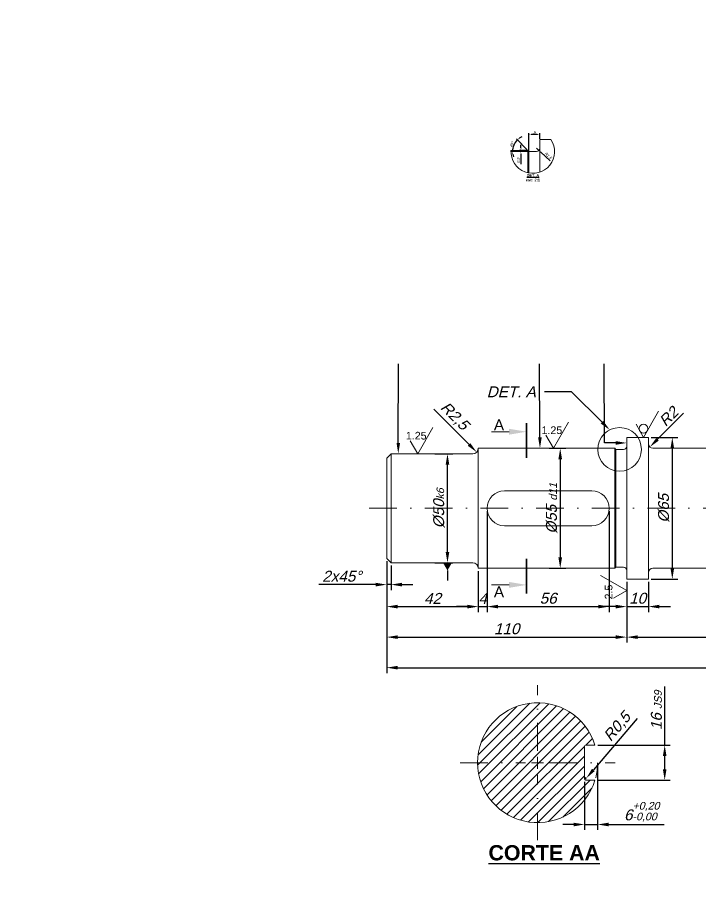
# Model space of a CAD drawing. Header units: millimetres. Extents: x 0 to 623, y 0 to 407.
# Drawn here: x 0 to 312.3, y 0 to 406.9 of the extents above; entities that cross this region are included whole.
import ezdxf
from ezdxf import colors
from ezdxf.entities.mleader import LeaderData, LeaderLine
from ezdxf.enums import TextEntityAlignment as Align
from ezdxf.math import Vec2, Vec3

# ---------------------------------------------------------------- set-up
doc = ezdxf.new("R2010")
doc.units = ezdxf.units.MM
doc.header["$PDMODE"] = 34
doc.linetypes.add('DASHDOT', pattern=[25.4, 12.7, -6.35, 0, -6.35])
for name, color, linetype, lineweight in [('contorno', 5, 'Continuous', 20), ('cotas', 7, 'Continuous', 5), ('hachura', 252, 'Continuous', 13), ('linha centro', 46, 'DASHDOT', 5), ('Símbolos', 1, 'Continuous', 5)]:
    doc.layers.add(name, color=color, linetype=linetype, lineweight=lineweight)
doc.layers.add('texto', color=102, linetype='Continuous')
doc.layers.get('0').off()
doc.styles.add('Cotas', font='arial.ttf', dxfattribs={"oblique": 15})
doc.styles.get("Standard").update_dxf_attribs({"font": 'arial.ttf'})
doc.styles.add('Texto Jorge', font='arialbd.ttf')
doc.dimstyles.new('Estilo Mecânico', dxfattribs={"dimscale": 0, "dimtxt": 2.5, "dimasz": 2.5, "dimexe": 1.25, "dimexo": 0.625, "dimtad": 1, "dimdec": 3, "dimtxsty": 'Cotas', "dimcen": 2.5, "dimclrt": 231, "dimazin": 2, "dimtfac": 1, "dimtdec": 3, "dimtmove": 0, "dimatfit": 3, "dimfxl": 1, "dimarcsym": 0})

# ---------------------------------------------------------------- blocks, each defined once
blk = doc.blocks.new('*U12')
at = {"layer": 'linha centro', "color": 0, "transparency": 16777216}
blk.add_line((-191.5, 0), (244.5, 0), dxfattribs=at)
blk = doc.blocks.new('*U13')
at = {"layer": 'linha centro', "color": 0, "transparency": 16777216}
for p, q in [((0, 5.5), (0, 35.5)), ((-35.5, 0), (-5.5, 0)), ((5.5, 0), (35.5, 0)), ((0, -35.5), (0, -5.5))]:
    blk.add_line(p, q, dxfattribs=at)
at = {"layer": 'linha centro', "color": 0, "linetype": 'Continuous', "transparency": 16777216}
for p, q in [((-2.75, 0), (2.75, 0)), ((0, -2.75), (0, 2.75))]:
    blk.add_line(p, q, dxfattribs=at)
blk = doc.blocks.new('Corte')
at = {"layer": 'Símbolos'}
blk.add_line((4, 6), (8, 6), dxfattribs=at)
at = {"layer": 'Símbolos', "const_width": 0.4}
blk.add_lwpolyline([(0, 8), (0, 0)], dxfattribs=at)
at = {"layer": 'Símbolos'}
blk.add_solid([(4, 6.67), (4, 5.33), (0, 6)], dxfattribs=at)
blk.add_attdef('A', text='', height=2.5, dxfattribs=at).set_placement((6.32, 7.58), align=Align.MIDDLE)
blk = doc.blocks.new('*D15')
at = {"layer": 'cotas', "color": 0, "lineweight": -2, "transparency": 16777216}
for p, q in [((169.08, 157.72), (169.08, 144.49)), ((171.08, 155.72), (171.08, 144.49)), ((164.08, 146.99), (137.97, 146.99)), ((171.08, 146.99), (169.08, 146.99)), ((176.08, 146.99), (181.08, 146.99))]:
    blk.add_line(p, q, dxfattribs=at)
at = {"layer": 'cotas', "color": 0, "transparency": 16777216}
for points in [[(164.08, 147.82), (164.08, 146.16), (169.08, 146.99)], [(176.08, 147.82), (176.08, 146.16), (171.08, 146.99)]]:
    blk.add_solid(points, dxfattribs=at)
at = {"layer": 'Defpoints', "color": 0, "transparency": 16777216}
for p in [(169.08, 158.97), (171.08, 156.97), (171.08, 146.99)]:
    blk.add_point(p, dxfattribs=at)
at = {"layer": 'cotas', "color": 231, "transparency": 16777216, "insert": (148.52, 150.79), "char_height": 5, "width": 4.657, "attachment_point": 5, "style": 'Cotas'}
blk.add_mtext('2x45%%D', dxfattribs=at)
blk = doc.blocks.new('*D16')
at = {"layer": 'cotas', "color": 0, "lineweight": -2, "transparency": 16777216}
for p, q in [((169.08, 157.72), (169.08, 134.41)), ((211.08, 153.22), (211.08, 134.41)), ((174.08, 136.91), (206.08, 136.91))]:
    blk.add_line(p, q, dxfattribs=at)
at = {"layer": 'cotas', "color": 0, "transparency": 16777216}
for points in [[(174.08, 137.74), (174.08, 136.08), (169.08, 136.91)], [(206.08, 137.74), (206.08, 136.08), (211.08, 136.91)]]:
    blk.add_solid(points, dxfattribs=at)
at = {"layer": 'Defpoints', "color": 0, "transparency": 16777216}
for p in [(169.08, 158.97), (211.08, 154.47), (211.08, 136.91)]:
    blk.add_point(p, dxfattribs=at)
at = {"layer": 'cotas', "color": 231, "transparency": 16777216, "insert": (190.08, 140.67), "char_height": 5, "attachment_point": 5, "style": 'Cotas'}
blk.add_mtext('42', dxfattribs=at)
blk = doc.blocks.new('*D17')
at = {"layer": 'cotas', "color": 0, "lineweight": -2, "transparency": 16777216}
for p, q in [((215.08, 180.72), (215.08, 134.41)), ((211.08, 153.22), (211.08, 134.41)), ((206.08, 136.91), (201.08, 136.91)), ((211.08, 136.91), (215.08, 136.91)), ((220.08, 136.91), (225.08, 136.91))]:
    blk.add_line(p, q, dxfattribs=at)
at = {"layer": 'cotas', "color": 0, "transparency": 16777216}
for points in [[(206.08, 137.74), (206.08, 136.08), (211.08, 136.91)], [(220.08, 137.74), (220.08, 136.08), (215.08, 136.91)]]:
    blk.add_solid(points, dxfattribs=at)
at = {"layer": 'Defpoints', "color": 0, "transparency": 16777216}
for p in [(215.08, 181.97), (211.08, 154.47), (215.08, 136.91)]:
    blk.add_point(p, dxfattribs=at)
at = {"layer": 'cotas', "color": 231, "transparency": 16777216, "insert": (213.08, 140.66), "char_height": 5, "attachment_point": 5, "style": 'Cotas'}
blk.add_mtext('4', dxfattribs=at)
blk = doc.blocks.new('*D18')
at = {"layer": 'cotas', "color": 0, "lineweight": -2, "transparency": 16777216}
for p, q in [((215.08, 180.72), (215.08, 134.41)), ((271.08, 180.72), (271.08, 134.41)), ((220.08, 136.91), (266.08, 136.91))]:
    blk.add_line(p, q, dxfattribs=at)
at = {"layer": 'cotas', "color": 0, "transparency": 16777216}
for points in [[(220.08, 137.74), (220.08, 136.08), (215.08, 136.91)], [(266.08, 137.74), (266.08, 136.08), (271.08, 136.91)]]:
    blk.add_solid(points, dxfattribs=at)
at = {"layer": 'Defpoints', "color": 0, "transparency": 16777216}
for p in [(215.08, 181.97), (271.08, 181.97), (271.08, 136.91)]:
    blk.add_point(p, dxfattribs=at)
at = {"layer": 'cotas', "color": 231, "transparency": 16777216, "insert": (243.08, 140.71), "char_height": 5, "attachment_point": 5, "style": 'Cotas'}
blk.add_mtext('56', dxfattribs=at)
blk = doc.blocks.new('*D19')
at = {"layer": 'cotas', "color": 0, "lineweight": -2, "transparency": 16777216}
for p, q in [((169.08, 157.72), (169.08, 120.41)), ((279.08, 148.22), (279.08, 120.41)), ((174.08, 122.91), (274.08, 122.91))]:
    blk.add_line(p, q, dxfattribs=at)
at = {"layer": 'cotas', "color": 0, "transparency": 16777216}
for points in [[(174.08, 123.74), (174.08, 122.08), (169.08, 122.91)], [(274.08, 123.74), (274.08, 122.08), (279.08, 122.91)]]:
    blk.add_solid(points, dxfattribs=at)
at = {"layer": 'Defpoints', "color": 0, "transparency": 16777216}
for p in [(169.08, 158.97), (279.08, 149.47), (279.08, 122.91)]:
    blk.add_point(p, dxfattribs=at)
at = {"layer": 'cotas', "color": 231, "transparency": 16777216, "insert": (224.08, 126.71), "char_height": 5, "attachment_point": 5, "style": 'Cotas'}
blk.add_mtext('110', dxfattribs=at)
blk = doc.blocks.new('*D20')
at = {"layer": 'cotas', "color": 0, "lineweight": -2, "transparency": 16777216}
for p, q in [((589.08, 160.22), (589.08, 106.41)), ((169.08, 157.72), (169.08, 106.41)), ((174.08, 108.91), (584.08, 108.91))]:
    blk.add_line(p, q, dxfattribs=at)
at = {"layer": 'cotas', "color": 0, "transparency": 16777216}
for points in [[(174.08, 109.74), (174.08, 108.08), (169.08, 108.91)], [(584.08, 109.74), (584.08, 108.08), (589.08, 108.91)]]:
    blk.add_solid(points, dxfattribs=at)
at = {"layer": 'Defpoints', "color": 0, "transparency": 16777216}
for p in [(169.08, 158.97), (589.08, 161.47), (589.08, 108.91)]:
    blk.add_point(p, dxfattribs=at)
at = {"layer": 'cotas', "color": 231, "transparency": 16777216, "insert": (379.08, 112.71), "char_height": 5, "attachment_point": 5, "style": 'Cotas'}
blk.add_mtext('420', dxfattribs=at)
blk = doc.blocks.new('*D21')
at = {"layer": 'cotas', "color": 0, "lineweight": -2, "transparency": 16777216}
for p, q in [((279.08, 148.22), (279.08, 134.41)), ((289.08, 148.22), (289.08, 134.41)), ((274.08, 136.91), (269.08, 136.91)), ((279.08, 136.91), (289.08, 136.91)), ((294.08, 136.91), (299.08, 136.91))]:
    blk.add_line(p, q, dxfattribs=at)
at = {"layer": 'cotas', "color": 0, "transparency": 16777216}
for points in [[(274.08, 137.74), (274.08, 136.08), (279.08, 136.91)], [(294.08, 137.74), (294.08, 136.08), (289.08, 136.91)]]:
    blk.add_solid(points, dxfattribs=at)
at = {"layer": 'Defpoints', "color": 0, "transparency": 16777216}
for p in [(279.08, 149.47), (289.08, 149.47), (289.08, 136.91)]:
    blk.add_point(p, dxfattribs=at)
at = {"layer": 'cotas', "color": 231, "transparency": 16777216, "insert": (284.08, 140.71), "char_height": 5, "attachment_point": 5, "style": 'Cotas'}
blk.add_mtext('10', dxfattribs=at)
blk = doc.blocks.new('*D22')
at = {"layer": 'cotas', "color": 0, "lineweight": -2, "transparency": 16777216}
for p, q in [((414.08, 153.22), (414.08, 120.41)), ((279.08, 148.22), (279.08, 120.41)), ((284.08, 122.91), (409.08, 122.91))]:
    blk.add_line(p, q, dxfattribs=at)
at = {"layer": 'cotas', "color": 0, "transparency": 16777216}
for points in [[(284.08, 123.74), (284.08, 122.08), (279.08, 122.91)], [(409.08, 123.74), (409.08, 122.08), (414.08, 122.91)]]:
    blk.add_solid(points, dxfattribs=at)
at = {"layer": 'Defpoints', "color": 0, "transparency": 16777216}
for p in [(414.08, 154.47), (279.08, 149.47), (414.08, 122.91)]:
    blk.add_point(p, dxfattribs=at)
at = {"layer": 'cotas', "color": 231, "transparency": 16777216, "insert": (346.58, 126.72), "char_height": 5, "attachment_point": 5, "style": 'Cotas'}
blk.add_mtext('135 {\\H0.7x;h12}', dxfattribs=at)
blk = doc.blocks.new('*D27')
at = {"layer": 'cotas', "color": 0, "lineweight": -2, "transparency": 16777216}
for p, q in [((191.08, 206.97), (199.44, 206.97)), ((196.94, 161.97), (196.94, 201.97)), ((191.08, 156.97), (199.44, 156.97))]:
    blk.add_line(p, q, dxfattribs=at)
at = {"layer": 'cotas', "color": 0, "transparency": 16777216}
for points in [[(196.11, 201.97), (197.77, 201.97), (196.94, 206.97)], [(196.11, 161.97), (197.77, 161.97), (196.94, 156.97)]]:
    blk.add_solid(points, dxfattribs=at)
at = {"layer": 'Defpoints', "color": 0, "transparency": 16777216}
for p in [(189.83, 206.97), (196.94, 206.97), (189.83, 156.97)]:
    blk.add_point(p, dxfattribs=at)
at = {"layer": 'cotas', "color": 231, "transparency": 16777216, "insert": (193, 181.97), "char_height": 5, "width": 15.3735, "attachment_point": 5, "rotation": 90, "style": 'Cotas'}
blk.add_mtext('%%C50{\\H0.7x;k6}', dxfattribs=at)
blk = doc.blocks.new('*D28')
at = {"layer": 'cotas', "color": 0, "lineweight": -2, "transparency": 16777216}
for p, q in [((243.58, 209.47), (251.12, 209.47)), ((248.62, 204.47), (248.62, 159.47)), ((243.58, 154.47), (251.12, 154.47))]:
    blk.add_line(p, q, dxfattribs=at)
at = {"layer": 'cotas', "color": 0, "transparency": 16777216}
for points in [[(247.78, 204.47), (249.45, 204.47), (248.62, 209.47)], [(247.78, 159.47), (249.45, 159.47), (248.62, 154.47)]]:
    blk.add_solid(points, dxfattribs=at)
at = {"layer": 'Defpoints', "color": 0, "transparency": 16777216}
for p in [(242.33, 209.47), (242.33, 154.47), (248.62, 154.47)]:
    blk.add_point(p, dxfattribs=at)
at = {"layer": 'cotas', "color": 231, "transparency": 16777216, "insert": (244.67, 181.97), "char_height": 5, "attachment_point": 5, "rotation": 90, "style": 'Cotas'}
blk.add_mtext('%%C55 {\\H0.7x;d11}', dxfattribs=at)
blk = doc.blocks.new('*D32')
at = {"layer": 'cotas', "color": 0, "lineweight": -2, "transparency": 16777216}
blk.add_line((190.71, 227.34), (206.81, 211.24), dxfattribs=at)
at = {"layer": 'cotas', "color": 0, "transparency": 16777216}
blk.add_solid([(207.4, 211.83), (206.23, 210.65), (210.35, 207.7)], dxfattribs=at)
at = {"layer": 'Defpoints', "color": 0, "transparency": 16777216}
for p in [(208.58, 209.47), (210.35, 207.7)]:
    blk.add_point(p, dxfattribs=at)
at = {"layer": 'cotas', "color": 231, "transparency": 16777216, "insert": (200, 224.07), "char_height": 5, "attachment_point": 5, "rotation": 315, "style": 'Cotas'}
blk.add_mtext('R2,5', dxfattribs=at)
blk = doc.blocks.new('*D33')
at = {"layer": 'cotas', "color": 0, "lineweight": -2, "transparency": 16777216}
blk.add_line((305.12, 225.51), (293.2, 213.59), dxfattribs=at)
at = {"layer": 'cotas', "color": 0, "transparency": 16777216}
blk.add_solid([(292.61, 214.18), (293.79, 213), (289.67, 210.06)], dxfattribs=at)
at = {"layer": 'Defpoints', "color": 0, "transparency": 16777216}
for p in [(289.67, 210.06), (291.08, 211.47)]:
    blk.add_point(p, dxfattribs=at)
at = {"layer": 'cotas', "color": 231, "transparency": 16777216, "insert": (298.27, 223.98), "char_height": 5, "attachment_point": 5, "rotation": 45, "style": 'Cotas'}
blk.add_mtext('R2', dxfattribs=at)
blk = doc.blocks.new('*D34')
at = {"layer": 'cotas', "color": 0, "lineweight": -2, "transparency": 16777216}
for p, q in [((290.33, 214.47), (302.48, 214.47)), ((299.98, 209.47), (299.98, 154.47)), ((290.33, 149.47), (302.48, 149.47))]:
    blk.add_line(p, q, dxfattribs=at)
at = {"layer": 'cotas', "color": 0, "transparency": 16777216}
for points in [[(299.15, 209.47), (300.82, 209.47), (299.98, 214.47)], [(299.15, 154.47), (300.82, 154.47), (299.98, 149.47)]]:
    blk.add_solid(points, dxfattribs=at)
at = {"layer": 'Defpoints', "color": 0, "transparency": 16777216}
for p in [(289.08, 214.47), (289.08, 149.47), (299.98, 149.47)]:
    blk.add_point(p, dxfattribs=at)
at = {"layer": 'cotas', "color": 231, "transparency": 16777216, "insert": (296.04, 181.97), "char_height": 5, "attachment_point": 5, "rotation": 90, "style": 'Cotas'}
blk.add_mtext('%%C65', dxfattribs=at)
blk = doc.blocks.new('*D35')
at = {"layer": 'cotas', "color": 0, "lineweight": -2, "transparency": 16777216}
for p, q in [((296.49, 73.36), (296.49, 100.32)), ((265.8, 73.36), (298.99, 73.36)), ((296.49, 62.36), (296.49, 68.36)), ((265.8, 57.36), (298.99, 57.36))]:
    blk.add_line(p, q, dxfattribs=at)
at = {"layer": 'cotas', "color": 0, "transparency": 16777216}
for points in [[(295.66, 68.36), (297.32, 68.36), (296.49, 73.36)], [(295.66, 62.36), (297.32, 62.36), (296.49, 57.36)]]:
    blk.add_solid(points, dxfattribs=at)
at = {"layer": 'Defpoints', "color": 0, "transparency": 16777216}
for p in [(264.55, 73.36), (264.55, 57.36), (296.49, 57.36)]:
    blk.add_point(p, dxfattribs=at)
at = {"layer": 'cotas', "color": 231, "transparency": 16777216, "insert": (292.69, 89.34), "char_height": 5, "attachment_point": 5, "rotation": 90, "style": 'Cotas'}
blk.add_mtext('16 {\\H0.7x;JS9}', dxfattribs=at)
blk = doc.blocks.new('*D36')
at = {"layer": 'cotas', "color": 0, "lineweight": -2, "transparency": 16777216}
for p, q in [((265.74, 64.11), (265.74, 34.52)), ((259.74, 56.61), (259.74, 34.52)), ((254.74, 37.02), (249.74, 37.02)), ((259.74, 37.02), (265.74, 37.02)), ((270.74, 37.02), (296.22, 37.02))]:
    blk.add_line(p, q, dxfattribs=at)
at = {"layer": 'cotas', "color": 0, "transparency": 16777216}
for points in [[(254.74, 37.85), (254.74, 36.18), (259.74, 37.02)], [(270.74, 37.85), (270.74, 36.18), (265.74, 37.02)]]:
    blk.add_solid(points, dxfattribs=at)
at = {"layer": 'Defpoints', "color": 0, "transparency": 16777216}
for p in [(265.74, 65.36), (259.74, 57.86), (265.74, 37.02)]:
    blk.add_point(p, dxfattribs=at)
at = {"layer": 'cotas', "color": 231, "transparency": 16777216, "insert": (285.98, 43.1), "char_height": 5, "attachment_point": 5, "style": 'Cotas'}
blk.add_mtext('6{\\H3.5;\\S+0,20^ -0,00;}', dxfattribs=at)
blk = doc.blocks.new('*D37')
at = {"layer": 'cotas', "color": 0, "lineweight": -2, "transparency": 16777216}
for p, q in [((283.94, 85.64), (263.81, 62.04)), ((260.24, 57.86), (260.56, 58.24))]:
    blk.add_line(p, q, dxfattribs=at)
blk.add_arc((260.24, 57.86), 0.5, 49.5266, 180, dxfattribs=at)
at = {"layer": 'cotas', "color": 0, "transparency": 16777216}
blk.add_solid([(263.18, 62.58), (264.44, 61.5), (260.56, 58.24)], dxfattribs=at)
at = {"layer": 'Defpoints', "color": 0, "transparency": 16777216}
for p in [(260.24, 57.86), (260.56, 58.24)]:
    blk.add_point(p, dxfattribs=at)
at = {"layer": 'cotas', "color": 231, "transparency": 16777216, "insert": (274.94, 81.64), "char_height": 5, "attachment_point": 5, "rotation": 49.5266, "style": 'Cotas'}
blk.add_mtext('R0,5', dxfattribs=at)
blk = doc.blocks.new('*D41')
at = {"layer": 'cotas', "color": 0, "lineweight": -2, "transparency": 16777216}
for p, q in [((234.26, 345.85), (234.26, 353.95)), ((238.01, 353.33), (235.51, 353.33)), ((239.26, 351.35), (239.26, 353.95))]:
    blk.add_line(p, q, dxfattribs=at)
at = {"layer": 'cotas', "color": 0, "transparency": 16777216}
for points in [[(235.51, 353.54), (235.51, 353.12), (234.26, 353.33)], [(238.01, 353.54), (238.01, 353.12), (239.26, 353.33)]]:
    blk.add_solid(points, dxfattribs=at)
at = {"layer": 'Defpoints', "color": 0, "transparency": 16777216}
for p in [(234.26, 353.33), (239.26, 351.04), (234.26, 345.54)]:
    blk.add_point(p, dxfattribs=at)
at = {"layer": 'cotas', "color": 231, "transparency": 16777216, "insert": (236.76, 354.28), "char_height": 1.25, "attachment_point": 5, "style": 'Cotas'}
blk.add_mtext('5', dxfattribs=at)
blk = doc.blocks.new('*D42')
at = {"layer": 'cotas', "color": 0, "lineweight": -2, "transparency": 16777216}
for p, q in [((233.44, 346.04), (229.99, 346.04)), ((230.61, 347.29), (230.61, 348.54)), ((230.61, 346.04), (230.61, 345.54)), ((233.94, 345.54), (229.99, 345.54)), ((230.61, 344.29), (230.61, 339.79))]:
    blk.add_line(p, q, dxfattribs=at)
at = {"layer": 'cotas', "color": 0, "transparency": 16777216}
for points in [[(230.4, 347.29), (230.82, 347.29), (230.61, 346.04)], [(230.4, 344.29), (230.82, 344.29), (230.61, 345.54)]]:
    blk.add_solid(points, dxfattribs=at)
at = {"layer": 'Defpoints', "color": 0, "transparency": 16777216}
for p in [(233.76, 346.04), (230.61, 345.54), (234.26, 345.54)]:
    blk.add_point(p, dxfattribs=at)
at = {"layer": 'cotas', "color": 231, "transparency": 16777216, "insert": (229.55, 341.41), "char_height": 1.25, "attachment_point": 5, "rotation": 90, "style": 'Cotas'}
blk.add_mtext('0,5', dxfattribs=at)
blk = doc.blocks.new('*D43')
at = {"layer": 'cotas', "color": 0, "lineweight": -2, "transparency": 16777216}
for p, q in [((233.54, 346.26), (228.5, 351.29)), ((233.94, 345.54), (226.12, 345.54))]:
    blk.add_line(p, q, dxfattribs=at)
for start, end in [(135, 180), (115.9033, 125.4517), (189.5483, 199.0967)]:
    blk.add_arc((234.26, 345.54), 7.51, start, end, dxfattribs=at)
at = {"layer": 'cotas', "color": 0, "transparency": 16777216}
for points in [[(230.04, 351.5), (229.77, 351.82), (228.95, 350.85)], [(226.64, 344.28), (227.06, 344.31), (226.75, 345.54)]]:
    blk.add_solid(points, dxfattribs=at)
at = {"layer": 'Defpoints', "color": 0, "transparency": 16777216}
for p in [(227.75, 349.29), (233.76, 346.04), (234.26, 345.54), (234.26, 345.54), (237.76, 345.54)]:
    blk.add_point(p, dxfattribs=at)
at = {"layer": 'cotas', "color": 231, "transparency": 16777216, "insert": (226.44, 348.78), "char_height": 1.25, "attachment_point": 5, "rotation": 67.5, "style": 'Cotas'}
blk.add_mtext('45°', dxfattribs=at)
blk = doc.blocks.new('*D44')
at = {"layer": 'cotas', "color": 0, "lineweight": -2, "transparency": 16777216}
for p, q in [((237.76, 347.04), (238.85, 346.02)), ((243.93, 341.28), (239.77, 345.16))]:
    blk.add_line(p, q, dxfattribs=at)
at = {"layer": 'cotas', "color": 0, "transparency": 16777216}
blk.add_solid([(239.91, 345.32), (239.63, 345.01), (238.85, 346.02)], dxfattribs=at)
at = {"layer": 'Defpoints', "color": 0, "transparency": 16777216}
for p in [(237.76, 347.04), (238.85, 346.02)]:
    blk.add_point(p, dxfattribs=at)
at = {"layer": 'cotas', "color": 231, "transparency": 16777216, "insert": (243.03, 343.57), "char_height": 1.25, "attachment_point": 5, "rotation": 316.9962, "style": 'Cotas'}
blk.add_mtext('R1,5', dxfattribs=at)
blk = doc.blocks.new('superfície1')
at = {"layer": 'Símbolos'}
for q in [(3.46, 6), (-1.73, 3)]:
    blk.add_line((0, 0), q, dxfattribs=at)
blk.add_attdef('0.00', text='', height=1.75, dxfattribs=at).set_placement((-0.36, 3.27), align=Align.CENTER)
blk = doc.blocks.new('superfície4')
at = {"layer": 'Símbolos'}
for q in [(-6, 3.46), (-3, -1.73)]:
    blk.add_line((0, 0), q, dxfattribs=at)
blk.add_attdef('0.00', text='', height=1.75, rotation=90, dxfattribs=at).set_placement((-3.27, -0.36), align=Align.CENTER)
blk = doc.blocks.new('superfície5')
at = {"layer": 'Símbolos'}
for q in [(3.46, 6), (-1.73, 3)]:
    blk.add_line((0, 0), q, dxfattribs=at)
blk.add_circle((0, 2), 1, dxfattribs=at)
blk = doc.blocks.new('_DatumFilled')
at = {"color": 0, "linetype": 'ByBlock'}
blk.add_solid([(0, 0.58), (-1, 0), (0, -0.58)], dxfattribs=at)

msp = doc.modelspace()

# ---------------------------------------------------------------- hatches: boundary and pattern name
at = {"layer": 'hachura'}
h = msp.add_hatch(dxfattribs=at)
h.set_pattern_fill('ANSI31', color=256)
h.set_pattern_definition([(45, (-3374.5707, -746.2346), (-2.245064, 2.245064), [])])
h.paths.add_polyline_path([(238.239, 92.8582, 0.41421356), (210.739, 65.3582), (238.239, 65.3582)])
h.paths.add_polyline_path([(238.239, 92.8582), (238.239, 65.3582), (259.739, 65.3582), (259.739, 72.8582, -0.41421356), (260.239, 73.3582), (264.5496, 73.3582, 0.33017444)])
h.paths.add_polyline_path([(264.5496, 57.3582), (260.239, 57.3582, -0.41421356), (259.739, 57.8582), (259.739, 65.3582), (238.239, 65.3582), (238.239, 37.8582, 0.33017444)])
h.paths.add_polyline_path([(238.239, 65.3582), (210.739, 65.3582, 0.41421356), (238.239, 37.8582)])

# ---------------------------------------------------------------- linework, layer by layer
at = {"layer": 'contorno'}
for p, q in [((239.2565, 336.082), (239.2565, 351.0391)), ((239.2565, 351.0391), (244.3582, 351.0391)), ((226.019, 346.0391), (233.7565, 346.0391)), ((233.7565, 346.0391), (234.2565, 345.5391)), ((233.7565, 346.0391), (233.7565, 335.7955)), ((234.2565, 335.6934), (234.2565, 345.5391)), ((234.2565, 345.5391), (237.7565, 345.5391)), ((279.0823, 181.971), (279.0823, 214.471)), ((279.0823, 214.471), (289.0823, 214.471)), ((289.0823, 181.971), (289.0823, 214.471)), ((211.0823, 209.471), (211.0823, 209.471)), ((211.0823, 209.471), (273.5823, 209.471)), ((211.0823, 209.471), (211.0823, 181.971)), ((273.5823, 209.471), (274.0823, 208.971)), ((273.5823, 209.471), (273.5823, 181.971)), ((274.0823, 181.971), (274.0823, 208.971)), ((274.0823, 208.971), (277.5823, 208.971)), ((291.0823, 209.471), (414.0823, 209.471)), ((171.0823, 206.971), (169.0823, 204.971)), ((169.0823, 181.971), (169.0823, 204.971)), ((171.0823, 206.971), (208.5823, 206.971)), ((171.0823, 206.971), (171.0823, 181.971)), ((223.0823, 189.971), (263.0823, 189.971)), ((169.0823, 181.971), (169.0823, 158.971)), ((171.0823, 156.971), (171.0823, 181.971)), ((211.0823, 154.471), (211.0823, 181.971)), ((273.5823, 154.471), (273.5823, 181.971)), ((274.0823, 181.971), (274.0823, 154.971)), ((279.0823, 181.971), (279.0823, 149.471)), ((289.0823, 181.971), (289.0823, 149.471)), ((223.0823, 173.971), (263.0823, 173.971)), ((171.0823, 156.971), (169.0823, 158.971)), ((171.0823, 156.971), (208.5823, 156.971)), ((273.5823, 154.471), (274.0823, 154.971)), ((274.0823, 154.971), (277.5823, 154.971)), ((211.0823, 154.471), (211.0823, 154.471)), ((211.0823, 154.471), (273.5823, 154.471)), ((291.0823, 154.471), (414.0823, 154.471)), ((279.0823, 149.471), (289.0823, 149.471)), ((260.239, 73.3582), (264.5496, 73.3582)), ((259.739, 57.8582), (259.739, 72.8582)), ((260.239, 57.3582), (264.5496, 57.3582))]:
    msp.add_line(p, q, dxfattribs=at)
for centre, radius, start, end in [((237.7565, 347.0391), 1.5, 270, 0), ((208.5823, 209.471), 2.5, 270, 0), ((277.5823, 210.471), 1.5, 270, 0), ((291.0823, 211.471), 2, 180, 270), ((223.0823, 181.971), 8, 90, 270), ((263.0823, 181.971), 8, 270, 90), ((208.5823, 154.471), 2.5, 0, 90), ((277.5823, 153.471), 1.5, 0, 90), ((291.0823, 152.471), 2, 90, 180), ((238.239, 65.3582), 27.5, 16.91239, 343.08761), ((260.239, 72.8582), 0.5, 90, 180), ((260.239, 57.8582), 0.5, 180, 270)]:
    msp.add_arc(centre, radius, start, end, dxfattribs=at)
at = {"layer": 'cotas'}
msp.add_circle((275.8323, 208.971), 10, dxfattribs=at)
for centre, radius, start, end in [((236.0065, 345.5391), 10, 177.134016, 33.367013), ((238.239, 65.3582), 27.5, 345.491132, 0)]:
    msp.add_arc(centre, radius, start, end, dxfattribs=at)

# ---------------------------------------------------------------- block references
ref = msp.add_blockref('Corte', (233.1852, 205.0804), dxfattribs=dict(xscale=-2, yscale=2, zscale=2))
ref.add_attrib('A', 'A', dxfattribs={"layer": 'Símbolos', "height": 5}).set_placement((220.5485, 220.2439), align=Align.MIDDLE)
ref = msp.add_blockref('Corte', (233.1852, 158.8615), dxfattribs=dict(xscale=2, yscale=2, zscale=2, rotation=180))
ref.add_attrib('A', 'A', dxfattribs={"layer": 'Símbolos', "height": 5}).set_placement((220.5485, 143.698), align=Align.MIDDLE)
at = {"layer": 'linha centro'}
for name, p in [('*U12', (352.5823, 181.971)), ('*U13', (238.239, 65.3582))]:
    msp.add_blockref(name, p, dxfattribs=at)
at = {"layer": 'texto', "xscale": 2, "yscale": 2, "zscale": 2}
msp.add_blockref('superfície5', (286.805, 214.471), dxfattribs=at)
for name, p, values in [('superfície1', (245.524, 209.471), {'0.00': '1.25'}), ('superfície1', (183.3328, 206.971), {'0.00': '1.25'}), ('superfície4', (279.0823, 144.3064), {'0.00': '2.5'})]:
    msp.add_blockref(name, p, dxfattribs=at).add_auto_attribs(values)

# ---------------------------------------------------------------- texts
at = {"layer": 'texto', "attachment_point": 1, "style": 'Texto Jorge'}
for s, insert, char_height, width in [('\\pxqc;{\\LDET. A\\P}esc: 2:1', (228.577, 335.2045), 1.25, 15.042242), ('{\\LCORTE AA}', (215.7335, 27.5682), 7, 67.064116)]:
    msp.add_mtext(s, dxfattribs=dict(at, insert=insert, char_height=char_height, width=width))

# ---------------------------------------------------------------- dimensions: what is measured, and where the dimension line sits
at = {"layer": 'cotas'}
for base, p1, p2, override, picture, middle in [((234.2565, 353.3286), (239.2565, 351.0391), (234.2565, 345.5391), {"dimscale": 0.5}, '*D41', (236.7565, 354.2768)), ((271.0823, 136.9116), (215.0823, 181.971), (271.0823, 181.971), {"dimscale": 2, "dimtmove": 1}, '*D18', (243.0823, 140.7145)), ((589.0823, 108.9116), (169.0823, 158.971), (589.0823, 161.471), {"dimscale": 2}, '*D20', (379.0823, 112.7145)), ((211.0823, 136.9116), (169.0823, 158.971), (211.0823, 154.471), {"dimscale": 2}, '*D16', (190.0823, 140.6718)), ((279.0823, 122.9116), (169.0823, 158.971), (279.0823, 149.471), {"dimscale": 2}, '*D19', (224.0823, 126.7145)), ((265.739, 37.0153), (259.739, 57.8582), (265.739, 65.3582), {"dimscale": 2, "dimgap": 0.625, "dimtol": 1, "dimlim": 0, "dimtp": 0.2, "dimtm": 1e-09, "dimtfac": 0.7, "dimtdec": 2, "dimtzin": 0}, '*D36', (285.9805, 43.0979))]:
    dim = msp.add_linear_dim(base=base, p1=p1, p2=p2, dimstyle='Estilo Mecânico', override=override, dxfattribs=at)
    dim.commit()
    dim.dimension.update_dxf_attribs({"geometry": picture, "text_midpoint": middle})
dim = msp.add_angular_dim_2l(base=(227.7531, 349.2938), line1=((234.2565, 345.5391), (237.7565, 345.5391)), line2=((233.7565, 346.0391), (234.2565, 345.5391)), dimstyle='Estilo Mecânico', override={"dimscale": 0.5}, dxfattribs=at)
dim.commit()
dim.dimension.update_dxf_attribs({"geometry": '*D43', "text_midpoint": (226.4427, 348.7757)})
dim = msp.add_linear_dim(base=(230.61, 345.5391), p1=(233.7565, 346.0391), p2=(234.2565, 345.5391), angle=90, dimstyle='Estilo Mecânico', override={"dimscale": 0.5}, dxfattribs=at)
dim.commit()
dim.dimension.update_dxf_attribs({"geometry": '*D42', "text_midpoint": (229.5463, 341.413)})
dim = msp.add_radius_dim(center=(237.7565, 347.0391), mpoint=(238.8535, 346.016), dimstyle='Estilo Mecânico', override={"dimscale": 0.5}, dxfattribs=at)
dim.commit()
dim.dimension.update_dxf_attribs({"geometry": '*D44', "text_midpoint": (243.0317, 343.5737)})
for center, mpoint, picture, middle in [((208.5823, 209.471), (210.3501, 207.7032), '*D32', (196.9961, 221.0572)), ((291.0823, 211.471), (289.6681, 210.0567), '*D33', (300.9312, 221.3198)), ((260.239, 57.8582), (260.5635, 58.2386), '*D37', (278.1729, 78.8759))]:
    dim = msp.add_radius_dim(center=center, mpoint=mpoint, dimstyle='Estilo Mecânico', override={"dimscale": 2}, dxfattribs=at)
    dim.commit()
    dim.dimension.update_dxf_attribs({"geometry": picture, "text_midpoint": middle, "dimtype": 164})
for base, p1, p2, text, override, picture, middle in [((299.9817, 149.471), (289.0823, 214.471), (289.0823, 149.471), '%%C<>', {"dimscale": 2}, '*D34', (296.039, 181.971)), ((248.6156, 154.471), (242.3323, 209.471), (242.3323, 154.471), '%%C55 {\\H0.7x;d11}', {"dimscale": 2}, '*D28', (244.6729, 181.971)), ((196.9387, 206.971), (189.8323, 156.971), (189.8323, 206.971), '%%C50{\\H0.7x;k6}', {"dimscale": 2}, '*D27', (192.996, 181.971)), ((296.4916, 57.3582), (264.5496, 73.3582), (264.5496, 57.3582), '<> {\\H0.7x;JS9}', {"dimscale": 2, "dimjust": 1}, '*D35', (292.6887, 89.3377))]:
    dim = msp.add_linear_dim(base=base, p1=p1, p2=p2, angle=90, text=text, dimstyle='Estilo Mecânico', override=override, dxfattribs=at)
    dim.commit()
    dim.dimension.update_dxf_attribs({"geometry": picture, "text_midpoint": middle})
for base, p1, p2, override, picture, middle in [((215.0823, 136.9116), (211.0823, 154.471), (215.0823, 181.971), {"dimscale": 2, "dimtmove": 1}, '*D17', (213.0823, 136.9116)), ((289.0823, 136.9116), (279.0823, 149.471), (289.0823, 149.471), {"dimscale": 2}, '*D21', (284.0823, 136.9116))]:
    dim = msp.add_linear_dim(base=base, p1=p1, p2=p2, dimstyle='Estilo Mecânico', override=override, dxfattribs=at)
    dim.commit()
    dim.dimension.update_dxf_attribs({"geometry": picture, "text_midpoint": middle, "dimtype": 160})
dim = msp.add_linear_dim(base=(171.0823, 146.9906), p1=(169.0823, 158.971), p2=(171.0823, 156.971), text='2x45%%D', dimstyle='Estilo Mecânico', override={"dimscale": 2}, dxfattribs=at)
dim.commit()
dim.dimension.update_dxf_attribs({"geometry": '*D15', "text_midpoint": (148.524, 146.9906), "dimtype": 160})
dim = msp.add_linear_dim(base=(414.0823, 122.9116), p1=(279.0823, 149.471), p2=(414.0823, 154.471), text='<> {\\H0.7x;h12}', dimstyle='Estilo Mecânico', override={"dimscale": 2, "dimtmove": 1}, dxfattribs=at)
dim.commit()
dim.dimension.update_dxf_attribs({"geometry": '*D22', "text_midpoint": (346.5823, 126.7162)})

# ---------------------------------------------------------------- leaders
ml = msp.add_multileader_mtext('Standard', dxfattribs=at)
ml.set_content('', color=256)
ml.set_leader_properties()
ml.build(insert=Vec2(0, 0))
ml.multileader.update_dxf_attribs({"has_dogleg": 0, "dogleg_length": 0, "arrow_head_size": 1.25, "scale": 0.5})
ctx = ml.context
ctx.base_point, ctx.scale, ctx.char_height, ctx.arrow_head_size, ctx.landing_gap_size, ctx.plane_origin = Vec3(95.1922, 406.225), 0.5, 1.25, 1.25, 1, Vec3(96.1922, 404.0807)
notes = []
notes.append((ctx, [(0, (0, 0, 0), (0, 0), (1, 0), 1, [])]))
ctx.mtext.insert, ctx.mtext.width, ctx.mtext.defined_height, ctx.mtext.flow_direction = Vec3(96.1922, 406.85), 5.97754, 2.7693, 5
ml = msp.add_multileader_mtext('Standard', dxfattribs=at)
ml.set_content('')
ml.set_leader_properties()
ml.build(insert=Vec2(0, 0))
ml.multileader.update_dxf_attribs({"has_dogleg": 0, "dogleg_length": 0, "arrow_head_size": 5, "scale": 2})
ctx = ml.context
ctx.base_point, ctx.scale, ctx.char_height, ctx.arrow_head_size, ctx.landing_gap_size, ctx.plane_origin = Vec3(174.5205, 247.3892), 2, 5, 5, 4, Vec3(174.3942, 206.971)
notes.append((ctx, [(0, (1, 1, 0), (174.5205, 248.2675), (1, 0), 0, [(0, [(174.3942, 206.971)], 0, [])])]))
ctx.mtext, ml.multileader.dxf.content_type = None, 0
ml = msp.add_multileader_mtext('Standard', dxfattribs=at)
ml.set_content('')
ml.set_leader_properties()
ml.build(insert=Vec2(0, 0))
ml.multileader.update_dxf_attribs({"has_dogleg": 0, "dogleg_length": 0, "arrow_head_size": 5, "scale": 2})
ctx = ml.context
ctx.base_point, ctx.scale, ctx.char_height, ctx.arrow_head_size, ctx.landing_gap_size, ctx.plane_origin = Vec3(239.0815, 247.0126), 2, 5, 5, 4, Vec3(239.3342, 209.471)
notes.append((ctx, [(0, (1, 1, 0), (239.0815, 248.2675), (-1, 0), 0, [(0, [(239.3342, 209.471)], 0, [])])]))
ctx.mtext, ml.multileader.dxf.content_type = None, 0
ml = msp.add_multileader_mtext('Standard', dxfattribs=at)
ml.set_content('')
ml.set_leader_properties()
ml.build(insert=Vec2(0, 0))
ml.multileader.update_dxf_attribs({"has_dogleg": 0, "dogleg_length": 0, "arrow_head_size": 5, "scale": 2})
ctx = ml.context
ctx.base_point, ctx.scale, ctx.char_height, ctx.arrow_head_size, ctx.landing_gap_size, ctx.plane_origin = Vec3(268.7676, 247.2651), 2, 5, 5, 4, Vec3(279.0823, 211.926)
notes.append((ctx, [(0, (1, 1, 0), (268.7676, 248.2675), (-1, 0), 0, [(0, [(279.0823, 211.926), (268.8939, 211.926)], 0, [])])]))
ctx.mtext, ml.multileader.dxf.content_type = None, 0
ml = msp.add_multileader_mtext('Standard', dxfattribs=at)
ml.set_content('DET. A', color=141, style='Cotas')
ml.set_leader_properties()
ml.build(insert=Vec2(0, 0))
ml.multileader.update_dxf_attribs({"has_dogleg": 0, "dogleg_length": 0, "arrow_head_size": 5, "scale": 2})
ctx = ml.context
ctx.base_point, ctx.scale, ctx.char_height, ctx.arrow_head_size, ctx.landing_gap_size, ctx.plane_origin = Vec3(210.0854, 235.3582), 2, 5, 5, 4, Vec3(271.3133, 217.8916)
ctx.text_align_type = 2
notes.append((ctx, [(0, (1, 1, 0), (241.4068, 235.3582), (-1, 0), 0, [(0, [(271.3133, 217.8916), (253.8468, 235.3582)], 0, [])])]))
ctx.mtext.insert, ctx.mtext.alignment, ctx.mtext.flow_direction = Vec3(237.4068, 237.8599), 3, 5
ml = msp.add_multileader_mtext('Standard', dxfattribs=at)
ml.set_content('')
ml.set_leader_properties()
ml.set_arrow_properties(name='DATUMFILLED')
ml.build(insert=Vec2(0, 0))
ml.multileader.update_dxf_attribs({"has_dogleg": 0, "dogleg_length": 0, "arrow_head_size": 3.5, "scale": 2})
ctx = ml.context
ctx.base_point, ctx.scale, ctx.char_height, ctx.arrow_head_size, ctx.landing_gap_size, ctx.plane_origin = Vec3(196.9387, 148.9228), 2, 5, 3.5, 4, Vec3(196.9387, 156.971)
notes.append((ctx, [(0, (1, 1, 0), (196.9387, 148.9228), (1, 0), 0, [(0, [(196.9387, 156.971)], 0, [])])]))
ctx.mtext, ml.multileader.dxf.content_type = None, 0
for ctx, leaders in notes:
    for number, flags, end, landing, length, lines in leaders:
        leader = LeaderData()
        leader.index, (leader.has_last_leader_line, leader.has_dogleg_vector, leader.attachment_direction) = number, flags
        leader.last_leader_point, leader.dogleg_vector, leader.dogleg_length = Vec3(end), Vec3(landing), length
        for number, points, colour, breaks in lines:
            line = LeaderLine()
            line.index, line.vertices, line.color, line.breaks = number, Vec3.list(points), colors.encode_raw_color(colour), breaks
            leader.lines.append(line)
        ctx.leaders.append(leader)

doc.saveas('drawing.dxf')
